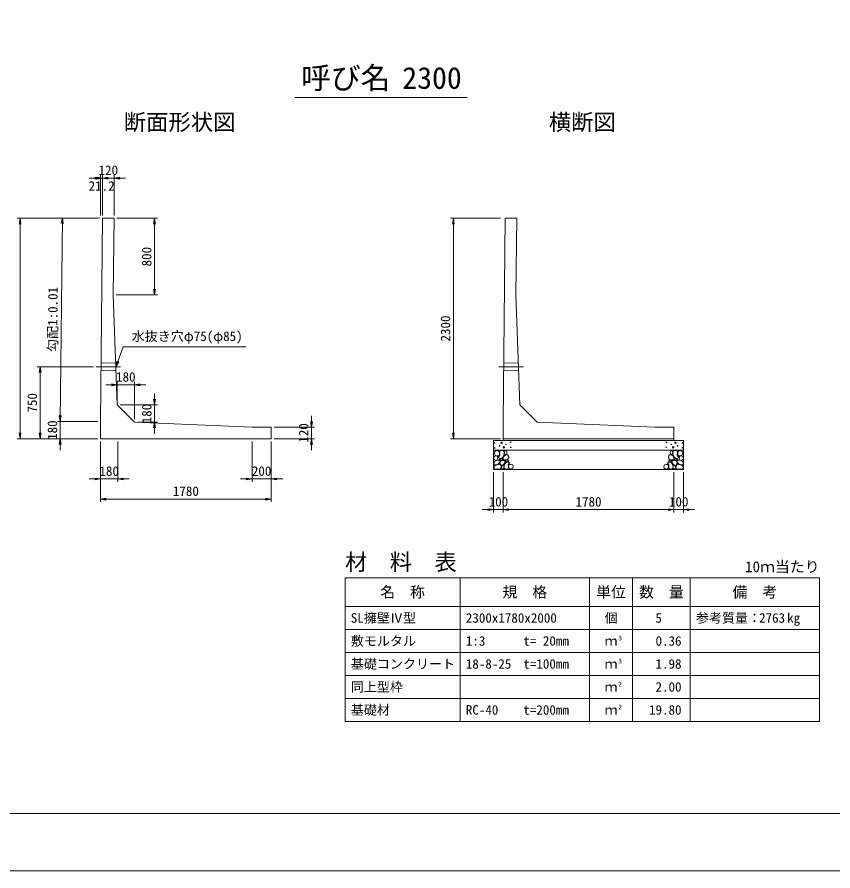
# Model space of a CAD drawing. Units: millimetres at full size, sheet at 1:30. Extents: x 0 to 25230, y 0 to 17820.
# Drawn here: x 11354 to 19864, y 0 to 8910 of the extents above; entities that cross this region are included whole.
import ezdxf
from ezdxf.enums import TextEntityAlignment as Align

# ---------------------------------------------------------------- set-up
doc = ezdxf.new("R2010")
doc.units = ezdxf.units.MM
doc.header["$LTSCALE"] = 30
doc.linetypes.add('CHAIN', pattern=[18.5, 12, -1.5, 3.5, -1.5])
doc.linetypes.add('DASHED_SPACED', pattern=[12, 6, -6])
for name, color, linetype, lineweight in [('D-BMK', 2, 'CHAIN', 13), ('D-DCR-HCHn', 4, 'Continuous', 9), ('D-MTR-FRAM', 7, 'Continuous', 13), ('D-MTR-LINE', 7, 'Continuous', 13), ('D-STR-DIM', 7, 'Continuous', 13), ('D-STR-STRn', 1, 'Continuous', 13), ('D-STR-TXT', 7, 'Continuous', 13), ('D-TTL', 2, 'Continuous', 13), ('D-TTL-TXT', 7, 'Continuous', 13)]:
    doc.layers.add(name, color=color, linetype=linetype, lineweight=lineweight)
doc.layers.add('D-MTR', color=7, linetype='Continuous')
doc.layers.add('D-MTR-TXT', color=7, linetype='Continuous')
doc.styles.add('ＭＳ ゴシック', font='')
doc.styles.get('ＭＳ ゴシック').set_extended_font_data('MS Gothic')

# ---------------------------------------------------------------- blocks, each defined once
blk = doc.blocks.new('open_arrow')
at = {"color": 0, "linetype": 'Continuous', "lineweight": -2}
blk.add_lwpolyline([(7.5, 1.25), (0, 0), (7.5, -1.25)], dxfattribs=at)

msp = doc.modelspace()

# ---------------------------------------------------------------- linework, layer by layer
at = {"layer": 'D-BMK'}
for p, q in [((12180.7, 5260), (12434.79, 5260)), ((16380.7, 5260), (16634.79, 5260))]:
    msp.add_line(p, q, dxfattribs=at)
at = {"layer": 'D-DCR-HCHn'}
for points in [[(16376.2, 4381.59), (16355.4, 4386.22), (16336.9, 4376.97), (16334.59, 4356.17), (16339.21, 4339.99), (16362.33, 4333.05), (16378.51, 4333.05), (16385.44, 4344.61), (16385.44, 4370.04)], [(16394.69, 4383.91), (16387.76, 4363.1), (16390.07, 4339.99), (16373.89, 4314.56), (16394.69, 4303), (16417.8, 4314.56), (16431.67, 4333.05), (16436.3, 4363.1), (16431.67, 4379.28), (16417.8, 4386.22)], [(16438.61, 4379.28), (16438.61, 4351.55), (16450.16, 4344.61), (16461.72, 4351.55), (16464.03, 4367.73), (16461.72, 4381.59), (16445.54, 4386.22)], [(18191.39, 4379.28), (18191.39, 4351.55), (18179.84, 4344.61), (18168.28, 4351.55), (18165.97, 4367.73), (18168.28, 4381.59), (18184.46, 4386.22)], [(18235.31, 4383.91), (18242.24, 4363.1), (18239.93, 4339.99), (18256.11, 4314.56), (18235.31, 4303), (18212.2, 4314.56), (18198.33, 4333.05), (18193.7, 4363.1), (18198.33, 4379.28), (18212.2, 4386.22)], [(18253.8, 4381.59), (18274.6, 4386.22), (18293.1, 4376.97), (18295.41, 4356.17), (18290.79, 4339.99), (18267.67, 4333.05), (18251.49, 4333.05), (18244.56, 4344.61), (18244.56, 4370.04)], [(16332.28, 4323.81), (16325.35, 4303), (16334.59, 4289.14), (16357.71, 4286.82), (16373.49, 4293.6), (16366.95, 4309.94), (16371.58, 4319.18), (16362.33, 4328.43), (16348.46, 4333.05)], [(16376.16, 4247.01), (16393.28, 4272.69), (16391.14, 4279.11), (16367.59, 4285.53), (16346.19, 4283.39), (16331.21, 4270.55), (16329.07, 4255.57), (16331.21, 4240.59), (16348.33, 4236.31)], [(16399.31, 4303), (16387.76, 4293.76), (16392.38, 4286.82), (16408.56, 4286.82), (16415.49, 4289.14), (16420.12, 4298.38), (16413.18, 4305.32)], [(16436.08, 4247.01), (16446.78, 4272.69), (16438.22, 4283.39), (16412.54, 4283.39), (16401.84, 4279.11), (16391.14, 4264.13), (16391.14, 4251.29), (16401.84, 4234.17), (16414.68, 4232.03)], [(16433.98, 4328.43), (16422.43, 4300.69), (16431.67, 4289.14), (16459.41, 4289.14), (16470.97, 4293.76), (16482.53, 4309.94), (16482.53, 4323.81), (16470.97, 4342.3), (16457.1, 4344.61)], [(16468.19, 4270.55), (16478.89, 4279.11), (16474.61, 4285.53), (16459.62, 4285.53), (16453.2, 4283.39), (16448.92, 4274.83), (16455.34, 4268.41)], [(18196.02, 4328.43), (18207.57, 4300.69), (18198.33, 4289.14), (18170.59, 4289.14), (18159.03, 4293.76), (18147.47, 4309.94), (18147.47, 4323.81), (18159.03, 4342.3), (18172.9, 4344.61)], [(18161.81, 4270.55), (18151.11, 4279.11), (18155.39, 4285.53), (18170.38, 4285.53), (18176.8, 4283.39), (18181.08, 4274.83), (18174.66, 4268.41)], [(18193.92, 4247.01), (18183.22, 4272.69), (18191.78, 4283.39), (18217.46, 4283.39), (18228.16, 4279.11), (18238.86, 4264.13), (18238.86, 4251.29), (18228.16, 4234.17), (18215.32, 4232.03)], [(18230.69, 4303), (18242.24, 4293.76), (18237.62, 4286.82), (18221.44, 4286.82), (18214.51, 4289.14), (18209.88, 4298.38), (18216.82, 4305.32)], [(18253.84, 4247.01), (18236.72, 4272.69), (18238.86, 4279.11), (18262.41, 4285.53), (18283.81, 4283.39), (18298.79, 4270.55), (18300.93, 4255.57), (18298.79, 4240.59), (18281.67, 4236.31)], [(18297.72, 4323.81), (18304.65, 4303), (18295.41, 4289.14), (18272.29, 4286.82), (18256.51, 4293.6), (18263.05, 4309.94), (18258.42, 4319.18), (18267.67, 4328.43), (18281.54, 4333.05)], [(16384.72, 4193.5), (16399.7, 4199.92), (16403.98, 4221.33), (16395.42, 4236.31), (16380.44, 4240.59), (16361.17, 4238.45), (16339.77, 4229.89), (16329.07, 4217.05), (16329.07, 4202.06), (16335.49, 4193.5), (16361.17, 4195.64)], [(16431.8, 4199.92), (16431.8, 4225.61), (16421.1, 4232.03), (16410.4, 4225.61), (16408.26, 4210.62), (16410.4, 4197.78), (16425.38, 4193.5)], [(16472.47, 4195.64), (16478.89, 4214.91), (16476.75, 4236.31), (16491.73, 4259.85), (16472.47, 4270.55), (16451.06, 4259.85), (16438.22, 4242.73), (16433.94, 4214.91), (16438.22, 4199.92), (16451.06, 4193.5)], [(16489.59, 4197.78), (16508.85, 4193.5), (16525.97, 4202.06), (16528.11, 4221.33), (16523.83, 4236.31), (16502.43, 4242.73), (16487.45, 4242.73), (16481.03, 4232.03), (16481.03, 4208.48)], [(18140.41, 4197.78), (18121.15, 4193.5), (18104.03, 4202.06), (18101.89, 4221.33), (18106.17, 4236.31), (18127.57, 4242.73), (18142.55, 4242.73), (18148.97, 4232.03), (18148.97, 4208.48)], [(18157.53, 4195.64), (18151.11, 4214.91), (18153.25, 4236.31), (18138.27, 4259.85), (18157.53, 4270.55), (18178.94, 4259.85), (18191.78, 4242.73), (18196.06, 4214.91), (18191.78, 4199.92), (18178.94, 4193.5)], [(18198.2, 4199.92), (18198.2, 4225.61), (18208.9, 4232.03), (18219.6, 4225.61), (18221.74, 4210.62), (18219.6, 4197.78), (18204.62, 4193.5)], [(18245.28, 4193.5), (18230.3, 4199.92), (18226.02, 4221.33), (18234.58, 4236.31), (18249.56, 4240.59), (18268.83, 4238.45), (18290.23, 4229.89), (18300.93, 4217.05), (18300.93, 4202.06), (18294.51, 4193.5), (18268.83, 4195.64)]]:
    msp.add_lwpolyline(points, close=True, dxfattribs=at)
for centre, radius in [((16335.73, 4467.43), 3), ((16408.34, 4467.43), 7.5), ((16503.13, 4473.48), 3), ((18126.87, 4473.48), 3), ((18221.66, 4467.43), 7.5), ((18294.27, 4467.43), 3), ((16336.87, 4413.92), 3), ((16387.29, 4435.76), 3), ((16431.66, 4419.97), 7.5), ((16452.71, 4451.64), 3), ((16504.27, 4419.97), 3), ((18125.73, 4419.97), 3), ((18177.29, 4451.64), 3), ((18198.34, 4419.97), 7.5), ((18242.71, 4435.76), 3), ((18293.13, 4413.92), 3)]:
    msp.add_circle(centre, radius, dxfattribs=at)
at = {"layer": 'D-MTR-FRAM'}
for p, q in [((14775, 3060), (19725, 3060)), ((14775, 3060), (14775, 1560)), ((19725, 3060), (19725, 1560)), ((14775, 1560), (19725, 1560))]:
    msp.add_line(p, q, dxfattribs=at)
at = {"layer": 'D-MTR-LINE'}
for p, q in [((15975, 3060), (15975, 1560)), ((17325, 3060), (17325, 1560)), ((17775, 3060), (17775, 1560)), ((18375, 3060), (18375, 1560)), ((14775, 2760), (19725, 2760)), ((14775, 2520), (19725, 2520)), ((14775, 2280), (19725, 2280)), ((14775, 2040), (19725, 2040)), ((14775, 1800), (19725, 1800))]:
    msp.add_line(p, q, dxfattribs=at)
at = {"layer": 'D-STR-DIM'}
for p, q in [((12366.2, 7229.79), (12105, 7229.79)), ((12126.2, 7229.79), (12486.21, 7229.79)), ((12225, 6840), (12225, 7259.79)), ((12246.2, 6840), (12246.2, 7259.79)), ((12246.2, 6840), (12246.2, 7259.79)), ((12366.21, 6840), (12366.21, 7259.79)), ((12195, 6810), (11355, 6810)), ((11385, 4510), (11385, 6810)), ((12216.2, 6810.3), (11796.52, 6814.5)), ((11805.32, 4694.2), (11826.52, 6814.2)), ((12396.21, 6810), (12818.21, 6810)), ((12788.21, 6810), (12788.21, 6010)), ((16395, 6810), (15875, 6810)), ((15905, 4510), (15905, 6810)), ((12388.21, 6010), (12818.21, 6010)), ((12150.7, 5260), (11565, 5260)), ((11595, 4510), (11595, 5260)), ((12398.88, 4892.55), (12398.88, 5102.55)), ((12578.88, 4712.55), (12578.88, 5102.55)), ((12698.88, 5072.55), (12278.88, 5072.55)), ((12788.88, 4982.55), (12788.88, 4562.55)), ((12428.88, 4862.55), (12818.88, 4862.55)), ((11805, 4390), (11805, 4810)), ((14425, 4390), (14425, 4750)), ((12195, 4690), (11775, 4690)), ((12195, 4690.3), (11775.32, 4694.5)), ((12608.88, 4682.55), (12818.88, 4682.55)), ((14035, 4630), (14455, 4630)), ((12195, 4510), (11355, 4510)), ((12195, 4510), (11565, 4510)), ((12195, 4510), (11775, 4510)), ((12225, 4480), (12225, 4060)), ((12225, 4480), (12225, 3850)), ((12405, 4480), (12405, 4060)), ((13805, 4480), (13805, 4060)), ((14005, 4480), (14005, 3850)), ((14005, 4480), (14005, 4060)), ((14035, 4510), (14455, 4510)), ((16395, 4510), (15875, 4510)), ((16325, 4160), (16325, 3740)), ((16425, 4160), (16425, 3740)), ((16425, 4160), (16425, 3740)), ((18205, 4160), (18205, 3740)), ((18205, 4160), (18205, 3740)), ((18305, 4160), (18305, 3740)), ((12105, 4090), (12525, 4090)), ((13685, 4090), (14125, 4090)), ((12225, 3880), (14005, 3880)), ((16545, 3770), (16205, 3770)), ((16425, 3770), (18205, 3770)), ((18085, 3770), (18425, 3770))]:
    msp.add_line(p, q, dxfattribs=at)
at = {"layer": 'D-STR-STRn'}
for p, q in [((12225, 4690), (12246.2, 6810)), ((12246.2, 6810), (12366.21, 6810)), ((12358.21, 6010), (12366.21, 6810)), ((16425, 4690), (16446.2, 6810)), ((16446.2, 6810), (16566.21, 6810)), ((16558.21, 6010), (16566.21, 6810)), ((12358.21, 6010), (12398.88, 4862.55)), ((16558.21, 6010), (16598.88, 4862.55)), ((12578.88, 4682.55), (12398.88, 4862.55)), ((16778.88, 4682.55), (16598.88, 4862.55)), ((12225, 4510), (12225, 4690)), ((12578.88, 4682.55), (13805, 4630)), ((16425, 4510), (16425, 4690)), ((16778.88, 4682.55), (18005, 4630)), ((14005, 4630), (13805, 4630)), ((14005, 4510), (14005, 4630)), ((18005, 4630), (18205, 4630)), ((18205, 4510), (18205, 4630)), ((12225, 4510), (14005, 4510)), ((16325, 4190), (16325, 4490)), ((16325, 4490), (18305, 4490)), ((16425, 4510), (16425, 4490)), ((16425, 4510), (18205, 4510)), ((18205, 4510), (18205, 4490)), ((18305, 4490), (18305, 4190)), ((16325, 4390), (18305, 4390)), ((16325, 4190), (18305, 4190))]:
    msp.add_line(p, q, dxfattribs=at)
at = {"layer": 'D-STR-STRn', "linetype": 'DASHED_SPACED'}
for p, q in [((12231.08, 5297.5), (12383.29, 5302.49)), ((16431.08, 5297.5), (16583.29, 5302.49)), ((12230.33, 5222.5), (12386.3, 5217.49)), ((16430.33, 5222.5), (16586.3, 5217.49))]:
    msp.add_line(p, q, dxfattribs=at)
at = {"layer": 'D-STR-TXT'}
msp.add_lwpolyline([(12384.79, 5260), (12405.07, 5316.47), (12460.18, 5470), (13739.82, 5470)], dxfattribs=at)
at = {"layer": 'D-TTL'}
for points in [[(0, 0), (25230, 0), (25230, 17820), (0, 17820)], [(600, 600), (24630, 600), (24630, 17220), (600, 17220)]]:
    msp.add_lwpolyline(points, close=True, dxfattribs=at)
at = {"layer": 'D-TTL-TXT'}
msp.add_line((14250, 8070), (16050, 8070), dxfattribs=at)

# ---------------------------------------------------------------- block references
at = {"layer": 'D-STR-DIM', "xscale": 8, "yscale": 8}
for p, rotation in [((12225, 7229.79), 180), ((12246.2, 7229.79), 180), ((11385, 6810), 270), ((11826.52, 6814.2), 269.4), ((12788.21, 6810), 270), ((15905, 6810), 270), ((12788.21, 6010), 90), ((11595, 5260), 270), ((12398.88, 5072.55), 180), ((12788.88, 4862.55), 90), ((11805, 4690), 90), ((11805.32, 4694.2), 89.4), ((12788.88, 4682.55), 270), ((14425, 4630), 90), ((11385, 4510), 90), ((11595, 4510), 90), ((15905, 4510), 90), ((11805, 4510), 270), ((14425, 4510), 270), ((12225, 4090), 180), ((13805, 4090), 180), ((14005, 3880), 180), ((16325, 3770), 180), ((18205, 3770), 180), ((18205, 3770), 180)]:
    msp.add_blockref('open_arrow', p, dxfattribs=dict(at, rotation=rotation))
for p in [(12246.2, 7229.79), (12366.21, 7229.79), (12578.88, 5072.55), (12405, 4090), (14005, 4090), (12225, 3880), (16425, 3770), (16425, 3770), (18305, 3770)]:
    msp.add_blockref('open_arrow', p, dxfattribs=at)
at = {"layer": 'D-STR-TXT', "xscale": 8, "yscale": 8, "rotation": 70.3}
msp.add_blockref('open_arrow', (12384.79, 5260), dxfattribs=at)

# ---------------------------------------------------------------- texts
at = {"layer": 'D-MTR', "style": 'ＭＳ ゴシック'}
msp.add_text('材\u3000料\u3000表', height=170.9, dxfattribs=at).set_placement((14775, 3087.23), align=Align.BOTTOM_LEFT)
msp.add_text('10ｍ当たり', height=113.9, dxfattribs=at).set_placement((19725, 3083.15), align=Align.BOTTOM_RIGHT)
at = {"layer": 'D-MTR-TXT', "style": 'ＭＳ ゴシック'}
for s, height, p in [('名\u3000称', 113.9, (15375, 2910)), ('規\u3000格', 113.9, (16650, 2910)), ('単位', 113.9, (17550, 2910)), ('数\u3000量', 113.9, (18075, 2910)), ('備\u3000考', 113.9, (19050, 2910)), ('個', 99.69, (17550, 2640)), ('ｍ', 99.69, (17550, 2400)), ('ｍ', 99.69, (17550, 2160)), ('ｍ', 99.69, (17550, 1920)), ('ｍ', 99.69, (17550, 1680))]:
    msp.add_text(s, height=height, dxfattribs=at).set_placement(p, align=Align.MIDDLE_CENTER)
for s, p in [('SL擁壁Ⅳ型', (14835, 2640)), ('2300x1780x2000', (16035, 2640)), ('参考質量：    kg', (18435, 2640)), ('敷モルタル', (14835, 2400)), ('1:3', (16035, 2400)), ('t= 20mm', (16635, 2400)), ('基礎コンクリート', (14835, 2160)), ('18-8-25', (16035, 2160)), ('t=100mm', (16635, 2160)), ('同上型枠', (14835, 1920)), ('基礎材', (14835, 1680)), ('RC-40', (16035, 1680)), ('t=200mm', (16635, 1680))]:
    msp.add_text(s, height=99.69, dxfattribs=at).set_placement(p, align=Align.MIDDLE_LEFT)
for s, p in [('5', (18080.33, 2640)), ('2763', (19365, 2640)), ('0.36', (18285, 2400)), ('1.98', (18285, 2160)), ('2.00', (18285, 1920)), ('19.80', (18285, 1680))]:
    msp.add_text(s, height=99.69, dxfattribs=at).set_placement(p, align=Align.MIDDLE_RIGHT)
for s, p in [('3', (17625, 2390.44)), ('3', (17625, 2150.44)), ('2', (17625, 1910.44)), ('2', (17625, 1670.44))]:
    msp.add_text(s, height=49.84, dxfattribs=at).set_placement(p, align=Align.BOTTOM_LEFT)
at = {"layer": 'D-STR-DIM', "style": 'ＭＳ ゴシック'}
for s, p in [('120', (12306.2, 7312.29)), ('21.2', (12236.6, 7147.29)), ('180', (12488.88, 5155.05)), ('180', (12315, 4172.5)), ('200', (13905, 4172.5)), ('1780', (13115, 3962.5)), ('100', (16375, 3852.5)), ('1780', (17315, 3852.5)), ('100', (18255, 3852.5))]:
    msp.add_text(s, height=99.69, dxfattribs=at).set_placement(p, align=Align.MIDDLE_CENTER)
for s, rotation, p in [('800', 90, (12705.71, 6410)), ('勾配1:0.01', 89.427, (11725.7, 5755.1)), ('2300', 90, (15822.5, 5660)), ('750', 90, (11512.5, 4885)), ('180', 90, (12706.38, 4772.55)), ('180', 90, (11722.5, 4600)), ('120', 90, (14342.5, 4570))]:
    msp.add_text(s, height=99.69, rotation=rotation, dxfattribs=at).set_placement(p, align=Align.MIDDLE_CENTER)
at = {"layer": 'D-STR-TXT', "style": 'ＭＳ ゴシック'}
msp.add_text('水抜き穴φ75(φ85)', height=99.69, dxfattribs=at).set_placement((12550.18, 5500), align=Align.BOTTOM_LEFT)
at = {"layer": 'D-TTL-TXT', "style": 'ＭＳ ゴシック'}
for s, height, p in [('呼び名', 227.9, (14782.5, 8092.5)), ('2300', 227.9, (15682.5, 8092.5)), ('断面形状図', 170.9, (13050, 7677.23)), ('横断図', 170.9, (17250, 7677.23))]:
    msp.add_text(s, height=height, dxfattribs=at).set_placement(p, align=Align.BOTTOM_CENTER)

doc.saveas('drawing.dxf')
